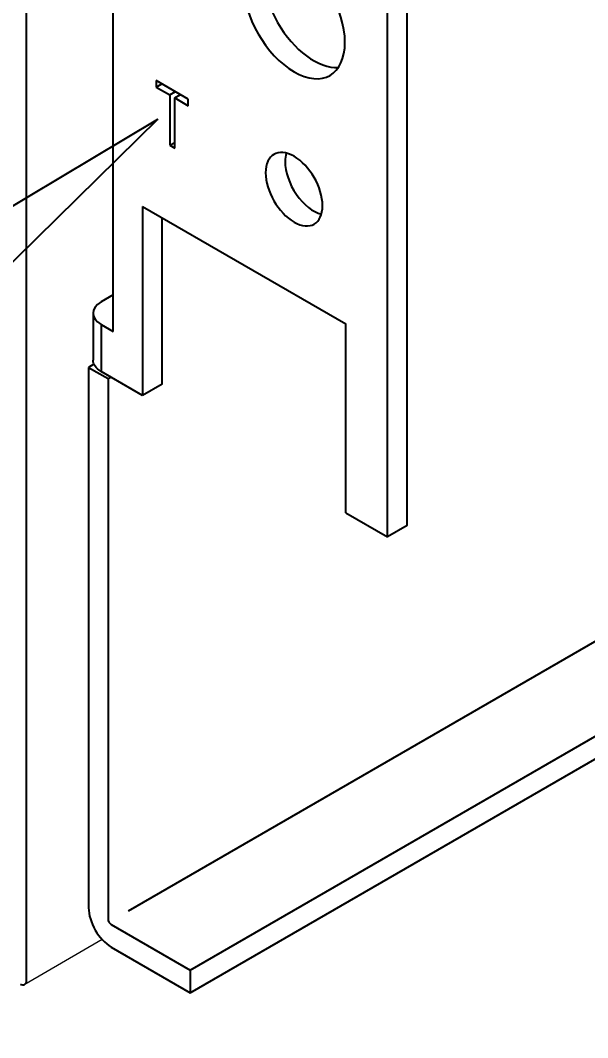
# Model space of a CAD drawing. Extents: x 0 to 10.8, y -12.5 to 0.
# Drawn here: x 6.902 to 7.888, y -9.782 to -8.014 of the extents above; entities that cross this region are included whole.
import ezdxf
from ezdxf import colors
from ezdxf.entities.mleader import LeaderData, LeaderLine
from ezdxf.math import Vec2, Vec3

# ---------------------------------------------------------------- set-up
doc = ezdxf.new("R2010")
doc.units = 0
doc.header["$LTSCALE"] = 0.5
doc.header["$MEASUREMENT"] = 0
for name, color, linetype in [('FAB DWG', 221, 'CONTINUOUS'), ('Housing', 150, 'CONTINUOUS'), ('Mounting', 4, 'CONTINUOUS')]:
    doc.layers.add(name, color=color, linetype=linetype)
doc.styles.get("Standard").update_dxf_attribs({"font": 'arial.ttf'})

msp = doc.modelspace()

# ---------------------------------------------------------------- linework, layer by layer
at = {"layer": 'Housing', "linetype": 'Continuous', "lineweight": 25, "transparency": 16777216}
msp.add_line((6.9124, -9.6831), (6.9124, -7.3396), dxfattribs=at)
at = {"layer": 'Housing', "lineweight": 20, "transparency": 16777216, "extrusion": (-1.66533e-16, 0.816497, 0.57735)}
msp.add_line((7.0441, -9.6121), (6.9093, -9.6899), dxfattribs=at)
at = {"layer": 'Housing', "linetype": 'Continuous', "lineweight": 25, "transparency": 16777216}
msp.add_arc((6.9059, -9.6841), 0.00655, 230.7963, 9.2144, dxfattribs=at)
at = {"layer": 'Mounting', "linetype": 'Continuous', "lineweight": 25, "transparency": 16777216, "extrusion": (4.38462e-15, 0.816497, 0.57735)}
for p, q in [((7.0634, -8.555), (7.0634, -7.6977)), ((7.5741, -8.8925), (7.5741, -7.974)), ((7.5403, -8.912), (7.5403, -7.9935)), ((7.1937, -8.1511), (7.138, -8.1189)), ((7.138, -8.1189), (7.138, -8.1305)), ((7.138, -8.1305), (7.148, -8.1247)), ((7.138, -8.1305), (7.1614, -8.144)), ((7.1614, -8.144), (7.1714, -8.1382)), ((7.1614, -8.144), (7.1614, -8.2315)), ((7.1703, -8.1492), (7.1803, -8.1434)), ((7.1703, -8.2367), (7.1703, -8.1492)), ((7.1703, -8.1492), (7.1937, -8.1627)), ((7.1937, -8.1627), (7.1937, -8.1511)), ((7.1614, -8.2315), (7.1703, -8.2264)), ((7.1614, -8.2315), (7.1703, -8.2367)), ((7.1143, -8.3378), (7.4679, -8.542)), ((7.1143, -8.3378), (7.1143, -8.6661)), ((7.1481, -8.6465), (7.1481, -8.3573)), ((7.0634, -8.4915), (7.0421, -8.5038)), ((7.0281, -8.5232), (7.0281, -8.6049)), ((7.0421, -8.5427), (7.0421, -8.6244)), ((7.0421, -8.5427), (7.0634, -8.555)), ((7.4679, -8.8702), (7.4679, -8.542)), ((7.0297, -8.612), (7.0204, -8.6174)), ((7.0204, -8.6174), (7.0204, -9.5567)), ((7.0204, -8.6174), (7.0542, -8.637)), ((7.1143, -8.6661), (7.0421, -8.6244)), ((7.0542, -8.637), (7.059, -8.6342)), ((7.0542, -8.637), (7.0542, -9.5762)), ((7.1481, -8.6465), (7.1143, -8.6661)), ((7.0898, -9.5622), (8.4176, -8.7955)), ((7.1972, -9.6652), (8.6114, -8.8488)), ((7.4679, -8.8702), (7.5403, -8.912)), ((7.1972, -9.7043), (8.6114, -8.8878)), ((7.5741, -8.8925), (7.5403, -8.912)), ((7.0599, -9.586), (7.1972, -9.6652)), ((7.0599, -9.625), (7.1972, -9.7043)), ((7.1972, -9.6652), (7.1972, -9.7043))]:
    msp.add_line(p, q, dxfattribs=at)
at = {"layer": 'Mounting', "linetype": 'Continuous', "lineweight": 25, "transparency": 16777216}
for centre, major_axis, start_param, end_param in [((7.3777, -8.0016), (0.0625, -0.1083), -5.497787, 0.785398), ((7.4115, -7.9821), (-0.0625, 0.1083), 0.273806, 2.867787), ((7.3777, -8.3078), (0.035, -0.0606), -2.356194, 3.926991), ((7.4115, -8.2883), (0.035, -0.0606), -2.637683, -2.356194), ((7.4115, -8.2883), (0.035, -0.0606), -2.356194, -0.50391), ((7.0758, -8.5232), (-0.0477, 0), -0.785398, 0.785398), ((7.0599, -9.5794), (0.0279, -0.0483), -2.356194, -0.785398), ((7.0599, -9.5794), (0.004, -0.00693), -2.356194, -0.785398)]:
    msp.add_ellipse(centre, major_axis=major_axis, ratio=0.57735, start_param=start_param, end_param=end_param, dxfattribs=at)
at = {"layer": 'Mounting', "linetype": 'Continuous', "lineweight": 25, "transparency": 16777216, "extrusion": (3.5427e-17, 1.66533e-16, -1)}
msp.add_ellipse((7.0758, -8.6049), major_axis=(-0.0477, 0), ratio=0.57735, start_param=-0.785398, end_param=0, dxfattribs=at)

# ---------------------------------------------------------------- leaders
at = {"layer": 'FAB DWG', "transparency": 16777216}
ml = msp.add_multileader_mtext('Standard', dxfattribs=at)
ml.set_content('"T" MUST BE FACING \\PTOWARDS CONNECTION', color=256)
ml.set_leader_properties()
ml.build(insert=Vec2(0, 0))
ml.multileader.update_dxf_attribs({"dogleg_length": 0.36, "arrow_head_size": 0.35})
ctx = ml.context
ctx.base_point, ctx.char_height, ctx.arrow_head_size, ctx.landing_gap_size, ctx.plane_origin = Vec3(5.4453, -10.203), 0.25, 0.35, 0.09, Vec3(6.7192, -13.8166)
notes = []
notes.append((ctx, [(1, (1, 1, 0), (5.0853, -10.203), (1, 0), 0.36, [(1, [(4.2716, -9.9012), (7.1409, -8.186)], 0, [])])]))
ctx.mtext.insert, ctx.mtext.flow_direction = Vec3(5.5353, -10.0759), 5
for ctx, leaders in notes:
    for number, flags, end, landing, length, lines in leaders:
        leader = LeaderData()
        leader.index, (leader.has_last_leader_line, leader.has_dogleg_vector, leader.attachment_direction) = number, flags
        leader.last_leader_point, leader.dogleg_vector, leader.dogleg_length = Vec3(end), Vec3(landing), length
        for number, points, colour, breaks in lines:
            line = LeaderLine()
            line.index, line.vertices, line.color, line.breaks = number, Vec3.list(points), colors.encode_raw_color(colour), breaks
            leader.lines.append(line)
        ctx.leaders.append(leader)

doc.saveas('drawing.dxf')
